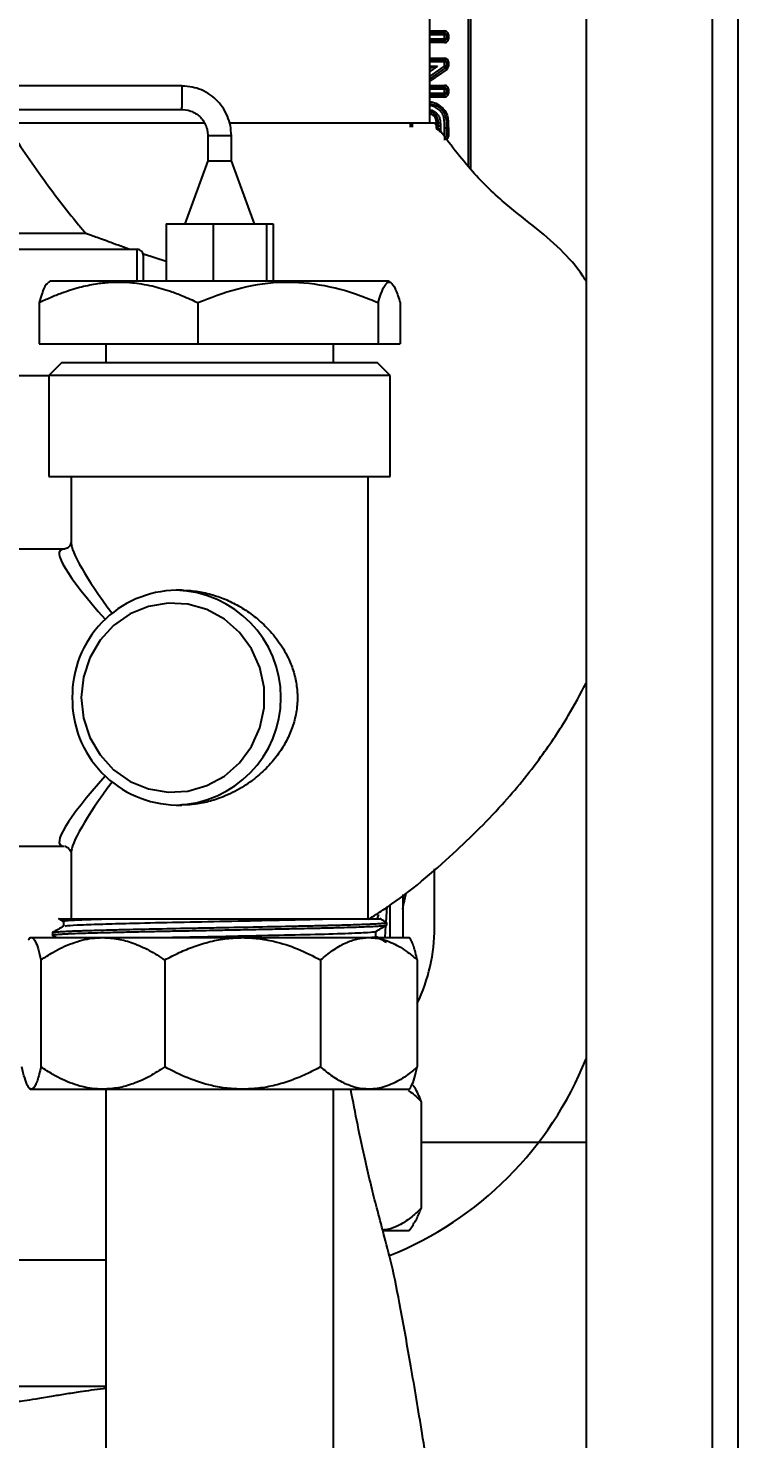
# Model space of a CAD drawing. Header units: millimetres. Extents: x 15 to 415, y 5 to 292.
# Drawn here: x 236.02 to 252.06, y 138.18 to 170.09 of the extents above; entities that cross this region are included whole.
import ezdxf

# ---------------------------------------------------------------- set-up
doc = ezdxf.new("R2010")
doc.units = ezdxf.units.MM
doc.styles.add('SLDTEXTSTYLE0', font='TXT', dxfattribs={"width": 0.75})
doc.dimstyles.new('SLDDIMSTYLE0', dxfattribs={"dimtxt": 3.5, "dimasz": 3.302, "dimexe": 0, "dimexo": 0.0625, "dimgap": 0.875, "dimtad": 1, "dimlfac": 3.5, "dimrnd": 1e-09, "dimzin": 12, "dimdsep": 46, "dimtxsty": 'SLDTEXTSTYLE0', "dimsah": 1, "dimcen": 0.09, "dimadec": 0, "dimazin": 3, "dimtfac": 1, "dimtofl": 0, "dimtmove": 0, "dimatfit": 3, "dimfxl": 0, "dimfrac": 2, "dimtolj": 1, "dimtzin": 12, "dimarcsym": 0})

# ---------------------------------------------------------------- blocks, each defined once
blk = doc.blocks.new('_D_7')
at = {"color": 7, "linetype": 'Continuous', "lineweight": 18}
for p, q in [((211.563, 172.946), (211.563, 106.82)), ((252.057, 125.011), (252.057, 106.82)), ((252.057, 107.82), (211.563, 107.82))]:
    blk.add_line(p, q, dxfattribs=at)
for points in [[(211.563, 107.82), (214.865, 107.312), (214.865, 108.328)], [(252.057, 107.82), (248.755, 108.328), (248.755, 107.312)]]:
    blk.add_solid(points, dxfattribs=at)
at = {"color": 7, "linetype": 'Continuous', "lineweight": 18, "insert": (225.917, 112.331), "char_height": 3.5, "attachment_point": 1, "style": 'SLDTEXTSTYLE0'}
blk.add_mtext('160', dxfattribs=at)

msp = doc.modelspace()

# ---------------------------------------------------------------- linework, layer by layer
at = {"color": 7, "linetype": 'Continuous', "lineweight": 25}
for p, q in [((248.6281, 239.4198), (248.6281, 125.7459)), ((251.4853, 125.7459), (251.4853, 239.4198)), ((252.0567, 239.1543), (252.0567, 126.0115)), ((246.011, 184.0686), (246.011, 166.9085)), ((245.0923, 167.9459), (245.0923, 170.8031)), ((245.0923, 169.9845), (245.4281, 169.9845)), ((245.4281, 169.805), (245.0923, 169.805)), ((245.4281, 170.0273), (245.4281, 169.9845)), ((245.4281, 169.9845), (245.4281, 169.9416)), ((245.4281, 169.8479), (245.4281, 169.9416)), ((245.471, 169.9416), (245.4281, 169.9416)), ((245.4281, 169.8479), (245.4281, 169.805)), ((245.471, 169.8479), (245.4281, 169.8479)), ((245.4281, 169.7621), (245.4281, 169.805)), ((245.471, 169.9416), (245.471, 169.8479)), ((245.5138, 169.9416), (245.471, 169.9416)), ((245.5138, 169.8479), (245.471, 169.8479)), ((245.5138, 169.9416), (245.5138, 169.8479)), ((245.0923, 169.3691), (245.4281, 169.3691)), ((245.4525, 169.1935), (245.0923, 168.945)), ((245.0923, 169.1643), (245.129, 169.1896)), ((245.129, 169.1896), (245.0923, 169.1896)), ((245.129, 169.1896), (245.0923, 169.1782)), ((245.2667, 169.2325), (245.129, 169.1896)), ((245.4281, 169.412), (245.4281, 169.3691)), ((245.4281, 169.3691), (245.4281, 169.3262)), ((245.4281, 169.2287), (245.4281, 169.3262)), ((245.471, 169.3262), (245.4281, 169.3262)), ((245.4525, 169.1935), (245.4281, 169.2287)), ((245.471, 169.2287), (245.4281, 169.2287)), ((245.4768, 169.1582), (245.4525, 169.1935)), ((245.471, 169.3262), (245.471, 169.2287)), ((245.5138, 169.3262), (245.471, 169.3262)), ((245.5138, 169.2287), (245.471, 169.2287)), ((245.5138, 169.3262), (245.5138, 169.2287)), ((245.4281, 168.7966), (245.4281, 168.7537)), ((239.4906, 168.7831), (231.5782, 168.7831)), ((245.0923, 168.7537), (245.4281, 168.7537)), ((245.4281, 168.5742), (245.0923, 168.5742)), ((245.4281, 168.7537), (245.4281, 168.7109)), ((245.4281, 168.6171), (245.4281, 168.7109)), ((245.4281, 168.7109), (245.471, 168.7109)), ((245.4281, 168.6171), (245.4281, 168.5742)), ((245.471, 168.6171), (245.4281, 168.6171)), ((245.4281, 168.5742), (245.4281, 168.5314)), ((245.471, 168.7109), (245.471, 168.6171)), ((245.5138, 168.7109), (245.471, 168.7109)), ((245.471, 168.6171), (245.5138, 168.6171)), ((245.5138, 168.7109), (245.5138, 168.6171)), ((231.595, 168.2516), (239.4905, 168.2516)), ((245.2486, 167.8222), (245.2486, 167.873)), ((245.3344, 167.8731), (245.2915, 167.8731)), ((245.3344, 167.8731), (245.3344, 167.7365)), ((240.0767, 167.6602), (240.0767, 167.0888)), ((240.6082, 167.0888), (240.6082, 167.6602)), ((245.2915, 167.7794), (245.2486, 167.8222)), ((245.2915, 167.7794), (245.3344, 167.7365)), ((245.471, 167.8294), (245.4281, 167.8293)), ((245.4281, 167.6427), (245.4281, 167.8293)), ((245.4281, 167.6427), (245.4281, 167.5999)), ((245.4281, 167.5999), (245.4281, 167.557)), ((245.471, 167.8294), (245.471, 167.6427)), ((245.5138, 167.8294), (245.471, 167.8294)), ((245.471, 167.6427), (245.5138, 167.6427)), ((245.5138, 167.8294), (245.5138, 167.6427)), ((240.0767, 167.0888), (239.5567, 165.6602)), ((240.0767, 167.0888), (240.6082, 167.0888)), ((241.1281, 165.6602), (240.6082, 167.0888)), ((239.1336, 165.6602), (239.1336, 164.3745)), ((239.1336, 165.6602), (240.1965, 165.6602)), ((240.1965, 165.6602), (240.1965, 164.3745)), ((240.1965, 165.6602), (241.4053, 165.6602)), ((241.4053, 165.6602), (241.4053, 164.3745)), ((241.4053, 165.6602), (241.5512, 165.6602)), ((241.5512, 165.6602), (241.5512, 164.3745)), ((237.3142, 165.4459), (234.1976, 165.4459)), ((234.0989, 165.0888), (238.4793, 165.0888)), ((239.1336, 164.8082), (238.6222, 164.9808)), ((236.5212, 164.3745), (236.4615, 164.328)), ((236.5212, 164.3745), (244.1636, 164.3745)), ((244.2234, 164.328), (244.1636, 164.3745)), ((236.2627, 163.8825), (236.2627, 162.9459)), ((239.8499, 163.8825), (239.8499, 162.9459)), ((243.9296, 163.8825), (243.9296, 162.9459)), ((244.4222, 163.8825), (244.4222, 162.9459)), ((236.2627, 162.9459), (239.8499, 162.9459)), ((237.771, 162.9459), (237.771, 162.5174)), ((239.8499, 162.9459), (243.9296, 162.9459)), ((242.9139, 162.5174), (242.9139, 162.9459)), ((243.9296, 162.9459), (244.4222, 162.9459)), ((236.771, 162.5174), (236.4853, 162.2317)), ((239.4345, 162.5174), (236.771, 162.5174)), ((243.9139, 162.5174), (239.4345, 162.5174)), ((244.1996, 162.2317), (243.9139, 162.5174)), ((236.4853, 162.2317), (236.4853, 159.9459)), ((239.3618, 162.2317), (236.4853, 162.2317)), ((244.1996, 162.2317), (239.3618, 162.2317)), ((244.1996, 159.9459), (244.1996, 162.2317)), ((236.4853, 159.9459), (244.1996, 159.9459)), ((236.9853, 159.9459), (236.9853, 158.4691)), ((243.6996, 149.9459), (243.6996, 159.9459)), ((236.8193, 158.3031), (235.5067, 158.3031)), ((239.489, 157.3745), (239.3618, 157.3745)), ((239.3618, 152.5174), (239.4891, 152.5174)), ((235.5067, 151.5888), (236.8193, 151.5888)), ((236.9853, 151.4228), (236.9853, 149.9459)), ((245.1996, 149.7459), (245.1996, 151.0725)), ((244.5531, 150.5186), (244.4853, 150.2201)), ((244.4853, 150.4904), (244.4853, 149.5174)), ((243.9019, 149.9276), (243.9453, 150.0442)), ((244.1081, 149.866), (244.1325, 150.2185)), ((236.7147, 149.9405), (236.8106, 149.8851)), ((236.8106, 149.8862), (236.8106, 149.7743)), ((243.8742, 149.5461), (243.8742, 149.6583)), ((244.0838, 149.5174), (244.1028, 149.7903)), ((244.1197, 149.8013), (244.1197, 149.858)), ((236.0567, 149.5174), (236.0219, 149.4676)), ((236.0567, 149.5174), (236.0886, 149.5174)), ((236.0886, 149.5174), (237.7037, 149.5174)), ((236.5651, 149.6313), (236.5651, 149.5746)), ((236.5672, 149.5721), (236.662, 149.5174)), ((237.7037, 149.5174), (240.8645, 149.5174)), ((240.8645, 149.5174), (243.7194, 149.5174)), ((243.7194, 149.5174), (244.6281, 149.5174)), ((244.663, 149.4676), (244.6281, 149.5174)), ((236.3049, 149.0129), (236.3049, 146.5932)), ((239.1025, 149.0129), (239.1025, 146.5932)), ((242.6264, 149.0129), (242.6264, 146.5932)), ((244.8125, 149.0129), (244.8125, 146.5932)), ((236.0222, 146.1381), (236.0567, 146.0888)), ((236.0567, 146.0888), (236.0886, 146.0888)), ((236.0886, 146.0888), (237.7037, 146.0888)), ((237.7037, 146.0888), (240.8645, 146.0888)), ((237.771, 146.0888), (237.771, 128.8888)), ((240.8645, 146.0888), (243.7194, 146.0888)), ((242.9139, 129.1745), (242.9139, 146.0888)), ((243.7194, 146.0888), (244.6281, 146.0888)), ((244.6281, 146.0888), (244.6627, 146.1381)), ((244.8986, 145.8129), (244.8986, 143.3932)), ((244.8986, 144.8888), (248.6281, 144.8888)), ((244.6281, 142.8888), (244.7234, 143.0249)), ((244.063, 142.8888), (244.6281, 142.8888)), ((234.0567, 139.3745), (237.771, 139.3745))]:
    msp.add_line(p, q, dxfattribs=at)
at = {"color": 8, "linetype": 'Continuous', "lineweight": 25}
for p, q in [((245.9681, 166.9519), (245.9681, 184.0686)), ((245.0923, 170.0273), (245.4281, 170.0273)), ((245.4281, 169.9416), (245.0923, 169.9416)), ((245.0923, 169.8479), (245.4281, 169.8479)), ((245.4281, 169.7621), (245.0923, 169.7621)), ((245.0923, 169.412), (245.4281, 169.412)), ((245.4281, 169.3262), (245.0923, 169.3262)), ((245.0923, 169.2325), (245.2667, 169.2325)), ((245.2667, 169.2325), (245.0923, 169.1122)), ((245.0923, 168.9971), (245.4281, 169.2287)), ((245.4768, 169.1582), (245.0923, 168.893)), ((245.0923, 168.7966), (245.4281, 168.7966)), ((245.4281, 168.7109), (245.0923, 168.7109)), ((245.0923, 168.6171), (245.4281, 168.6171)), ((245.4281, 168.5314), (245.0923, 168.5314)), ((240.0767, 167.6602), (240.6082, 167.6602)), ((238.4793, 164.3745), (238.4793, 165.0888)), ((234.0567, 162.2317), (236.4853, 162.2317)), ((244.1996, 149.5174), (244.1996, 150.256)), ((234.0567, 142.2317), (237.771, 142.2317))]:
    msp.add_line(p, q, dxfattribs=at)
at = {"color": 7, "linetype": 'Continuous', "lineweight": 25, "flags": 128}
msp.add_lwpolyline([(237.2167, 154.9459), (237.2652, 154.4853), (237.4083, 154.0462), (237.6393, 153.6491), (237.9475, 153.3127), (238.3184, 153.0527), (238.7348, 152.8812), (239.177, 152.8062), (239.6245, 152.8313), (240.0563, 152.9553), (240.4522, 153.1723), (240.7938, 153.4723), (241.065, 153.8412), (241.2532, 154.2617), (241.3495, 154.7143), (241.3495, 155.1776), (241.2532, 155.6302), (241.065, 156.0507), (240.7938, 156.4196), (240.4522, 156.7196), (240.0563, 156.9366), (239.6245, 157.0606), (239.177, 157.0857), (238.7348, 157.0107), (238.3184, 156.8392), (237.9475, 156.5792), (237.6393, 156.2428), (237.4083, 155.8457), (237.2652, 155.4066), (237.2167, 154.9459)], dxfattribs=at)
at = {"color": 7, "linetype": 'Continuous', "lineweight": 25}
for centre, radius, start, end in [((245.4281, 169.9416), 0.0857, 360, 90), ((245.4281, 169.9416), 0.0429, 360, 90), ((245.4281, 169.8479), 0.0429, 270, 360), ((245.4281, 169.8479), 0.0857, 270, 360), ((245.4281, 169.3262), 0.0857, 360, 90), ((245.4281, 169.3262), 0.0429, 0, 90), ((245.4281, 169.2287), 0.0429, 304.59679, 0), ((245.4281, 169.2287), 0.0857, 304.59679, 0), ((245.4281, 168.7109), 0.0857, 0, 90), ((245.4281, 168.7109), 0.0429, 0, 90), ((245.4281, 168.6171), 0.0429, 270, 0), ((245.4281, 168.6171), 0.0857, 270, 0), ((238.4793, 164.9459), 0.1429, 0, 90), ((239.3996, 154.9879), 2.3869, 90.90605, 181.00769), ((239.3996, 154.904), 2.3869, 178.99231, 269.09395), ((241.1996, 149.7459), 4, 334.585, 0), ((241.1996, 149.7459), 8, 291.90602, 338.21321)]:
    msp.add_arc(centre, radius, start, end, dxfattribs=at)
at = {"color": 8, "linetype": 'Continuous', "lineweight": 25}
for centre, radius, start, end in [((245.4281, 167.6427), 0.0857, 310.8338, 0), ((239.2986, 154.9459), 2.4294, 271.49183, 88.50817)]:
    msp.add_arc(centre, radius, start, end, dxfattribs=at)
for major_axis, ratio, start_param, end_param in [((3.6033, -3.3296), 0.1190355, 3.0291169, 4.027828), ((-3.3247, 3.6176), 0.1287922, 0.1392338, 0.9007241), ((3.6033, 3.3296), 0.1190355, 2.2553573, 3.2461061), ((3.3247, 3.6176), 0.1287922, 2.2408685, 3.0023588)]:
    msp.add_ellipse((240.3424, 154.9459), major_axis=major_axis, ratio=ratio, start_param=start_param, end_param=end_param, dxfattribs=at)
at = {"color": 7, "linetype": 'Continuous', "lineweight": 25}
for major_axis, ratio, start_param, end_param in [((3.6033, -3.3296), 0.1190355, 3.0134775, 3.0291169), ((-3.3247, 3.6176), 0.1287922, 0.1192005, 0.1392338), ((3.6033, 3.3296), 0.1190355, 3.2461061, 3.2697078)]:
    msp.add_ellipse((240.3424, 154.9459), major_axis=major_axis, ratio=ratio, start_param=start_param, end_param=end_param, dxfattribs=at)
for points, knots in [([(240.6082, 167.6602), (240.6037, 167.736), (240.5949, 167.8877), (240.5242, 168.106), (240.4142, 168.3061), (240.2656, 168.4801), (240.0854, 168.6191), (239.8173, 168.7558), (239.5935, 168.7723), (239.4461, 168.7831)], [0, 0, 0, 0, 0.1259074, 0.251978, 0.3780437, 0.5041054, 0.6301234, 0.7562017, 1, 1, 1, 1]), ([(239.4905, 168.2516), (239.4905, 168.2516), (239.4911, 168.2517), (239.4919, 168.2631), (239.4932, 168.3088), (239.4949, 168.3784), (239.4966, 168.4632), (239.4976, 168.5536), (239.4977, 168.6397), (239.4966, 168.7124), (239.4945, 168.7636), (239.4923, 168.7809), (239.4909, 168.7831), (239.4906, 168.7831), (239.4906, 168.7831)], [0, 0, 0, 0, 0.0040433, 0.1128772, 0.2217346, 0.3298694, 0.4367116, 0.5427667, 0.6487131, 0.7551106, 0.8622685, 0.9707229, 0.9939459, 1, 1, 1, 1]), ([(239.4461, 168.2516), (239.5306, 168.2471), (239.6552, 168.2404), (239.802, 168.1656), (239.8965, 168.0926), (239.9745, 168.001), (240.0324, 167.8957), (240.0696, 167.7805), (240.0743, 167.7003), (240.0767, 167.6602)], [0, 0, 0, 0, 0.2596943, 0.3829044, 0.5061163, 0.6294511, 0.7528905, 0.876455, 1, 1, 1, 1]), ([(245.0923, 168.4233), (245.115, 168.4211), (245.1892, 168.4139), (245.3035, 168.3581), (245.4182, 168.2591), (245.4918, 168.1325), (245.5117, 167.9837), (245.5131, 167.8849), (245.5138, 167.8294)], [0, 0, 0, 0, 0.0835507, 0.2733027, 0.4542903, 0.6362307, 0.7958516, 1, 1, 1, 1]), ([(245.0923, 168.3809), (245.1254, 168.3752), (245.2049, 168.3616), (245.3131, 168.2988), (245.4064, 168.2028), (245.4754, 168.0437), (245.4727, 167.9145), (245.471, 167.8294)], [0, 0, 0, 0, 0.1338605, 0.3216986, 0.4893299, 0.6635003, 1, 1, 1, 1]), ([(245.4281, 167.8293), (245.4303, 167.9113), (245.4334, 168.0318), (245.3699, 168.1788), (245.2863, 168.2645), (245.1903, 168.3204), (245.1202, 168.3326), (245.0923, 168.3374)], [0, 0, 0, 0, 0.35588368, 0.52296139, 0.68843365, 0.87575383, 1, 1, 1, 1]), ([(245.0923, 168.2422), (245.1081, 168.2394), (245.1546, 168.2311), (245.2219, 168.1901), (245.2877, 168.1254), (245.3319, 168.0154), (245.3334, 167.9292), (245.3344, 167.8731)], [0, 0, 0, 0, 0.098535, 0.2888534, 0.4734497, 0.6577661, 1, 1, 1, 1]), ([(245.2915, 167.8731), (245.2908, 167.9256), (245.2898, 168.0032), (245.2515, 168.101), (245.1951, 168.1557), (245.1401, 168.19), (245.1029, 168.1968), (245.0923, 168.1988)], [0, 0, 0, 0, 0.37133977, 0.54992724, 0.73096381, 0.92357652, 1, 1, 1, 1]), ([(235.4852, 167.9459), (235.7588, 167.5399), (236.2887, 166.7536), (236.911, 165.9276), (237.2625, 165.5132), (237.3174, 165.4485)], [0, 0, 0, 0, 0.4739847, 0.9179015, 1, 1, 1, 1]), ([(235.4852, 167.9459), (235.5034, 167.9459), (235.5396, 167.9459), (235.8283, 167.9459), (236.2772, 167.9459), (236.8859, 167.9459), (237.6264, 167.9459), (238.4721, 167.9459), (239.2771, 167.9459), (239.7974, 167.9459), (240.0003, 167.9459)], [0, 0, 0, 0, 0.1309099, 0.2618139, 0.3927254, 0.5236333, 0.654542, 0.7854502, 0.9163584, 1, 1, 1, 1]), ([(240.5666, 167.9459), (240.8091, 167.9459), (241.3692, 167.9459), (242.2129, 167.9459), (243.0584, 167.9459), (243.7989, 167.9459), (244.4076, 167.9459), (244.8566, 167.9459), (245.1452, 167.9459), (245.1815, 167.9459), (245.1996, 167.9459)], [0, 0, 0, 0, 0.0983305, 0.2271406, 0.3559506, 0.4847608, 0.6135701, 0.742383, 0.8711886, 1, 1, 1, 1]), ([(244.6579, 167.9459), (244.6569, 167.941), (244.6502, 167.9088), (244.6503, 167.8758), (244.6505, 167.8479)], [0, 0, 0, 0, 0.1545622, 1, 1, 1, 1]), ([(244.7033, 167.9459), (244.6997, 167.9275), (244.6932, 167.895), (244.6933, 167.8619), (244.6933, 167.8476)], [0, 0, 0, 0, 0.5680998, 1, 1, 1, 1]), ([(245.2486, 167.873), (245.2493, 167.9316), (245.2501, 168.0087), (245.2003, 168.0943), (245.1525, 168.1347), (245.1116, 168.1479), (245.0923, 168.1541)], [0, 0, 0, 0, 0.4832844, 0.6368502, 0.8282967, 1, 1, 1, 1]), ([(248.6281, 164.3654), (248.6038, 164.4039), (248.4398, 164.6639), (248.0545, 165.1041), (247.4148, 165.6393), (246.673, 166.2056), (245.9086, 166.9759), (245.4475, 167.6068), (245.1996, 167.9459)], [0, 0, 0, 0, 0.0274356, 0.1851983, 0.3492862, 0.5296432, 0.7471551, 1, 1, 1, 1]), ([(238.2901, 165.0888), (238.2075, 165.1196), (238.0419, 165.1812), (237.8289, 165.2593), (237.6469, 165.3256), (237.5001, 165.3788), (237.3915, 165.4181), (237.3255, 165.4418), (237.3178, 165.4446), (237.3143, 165.4459)], [0, 0, 0, 0, 0.14774443, 0.29613801, 0.43706354, 0.57892464, 0.72425459, 0.87102811, 1, 1, 1, 1]), ([(238.6175, 164.9822), (238.6183, 164.9819), (238.6198, 164.9815), (238.6214, 164.981), (238.6222, 164.9808)], [0, 0, 0, 0, 0.4999515, 1, 1, 1, 1]), ([(238.6222, 164.9808), (238.6222, 164.975), (238.6222, 164.9636), (238.6222, 164.9518), (238.6222, 164.9459)], [0, 0, 0, 0, 0.49999615, 1, 1, 1, 1]), ([(238.6222, 164.3745), (238.6222, 164.4189), (238.6222, 164.582), (238.6222, 164.7645), (238.6222, 164.9198), (238.6222, 164.9374), (238.6222, 164.9459)], [0, 0, 0, 0, 0.11533416, 0.42401976, 0.72038431, 1, 1, 1, 1]), ([(236.2627, 163.8825), (236.3471, 163.922), (236.5163, 164.0012), (236.8188, 164.1215), (237.1623, 164.2318), (237.5263, 164.3092), (237.9268, 164.3529), (238.2707, 164.3463), (238.5885, 164.3053), (238.8759, 164.2492), (239.185, 164.1594), (239.5294, 164.0309), (239.734, 163.9361), (239.8499, 163.8825)], [0, 0, 0, 0, 0.0734783, 0.1471557, 0.258517, 0.3620606, 0.4473688, 0.5855293, 0.641208, 0.7073853, 0.8222946, 0.8993084, 1, 1, 1, 1]), ([(239.8499, 163.8825), (240.1412, 163.9951), (240.7306, 164.2229), (241.6616, 164.3755), (242.6125, 164.3178), (243.365, 164.1117), (243.7978, 163.936), (243.9296, 163.8825)], [0, 0, 0, 0, 0.2210602, 0.4473585, 0.669137, 0.8992177, 1, 1, 1, 1]), ([(243.9296, 163.8825), (243.9494, 163.9484), (244.0039, 164.1296), (244.0979, 164.3291), (244.2077, 164.3713), (244.314, 164.2172), (244.3832, 164.0181), (244.419, 163.8935), (244.4222, 163.8825)], [0, 0, 0, 0, 0.1251545, 0.3440938, 0.5701768, 0.772528, 0.9798808, 1, 1, 1, 1]), ([(236.4618, 164.3096), (236.4525, 164.3081), (236.4051, 164.3), (236.3381, 164.1288), (236.2825, 163.9471), (236.2627, 163.8825)], [0, 0, 0, 0, 0.1346987, 0.6921285, 1, 1, 1, 1]), ([(236.982, 158.4551), (236.9818, 158.4461), (236.9814, 158.423), (236.9097, 158.3157), (236.826, 158.3039), (236.8269, 158.3034), (236.827, 158.3034)], [0, 0, 0, 0, 0.2420955, 0.6262138, 0.9723704, 1, 1, 1, 1]), ([(239.489, 157.3742), (239.5402, 157.3733), (239.6465, 157.3715), (239.8108, 157.354), (239.9803, 157.3249), (240.1472, 157.2841), (240.3097, 157.2331), (240.4672, 157.1727), (240.6221, 157.1023), (240.7783, 157.0195), (240.9342, 156.924), (241.0886, 156.815), (241.2361, 156.6957), (241.3828, 156.5601), (241.5259, 156.4071), (241.6631, 156.2344), (241.7866, 156.0485), (241.8827, 155.8709), (241.9547, 155.7067), (242.0077, 155.5587), (242.0504, 155.4048), (242.0804, 155.2501), (242.0981, 155.0966), (242.1041, 154.9401), (242.0971, 154.7766), (242.0751, 154.6068), (242.0384, 154.4377), (241.9882, 154.2738), (241.9265, 154.117), (241.8546, 153.9673), (241.772, 153.8222), (241.6744, 153.6749), (241.5609, 153.5272), (241.4299, 153.3801), (241.287, 153.241), (241.1257, 153.1046), (240.9448, 152.9736), (240.7421, 152.8504), (240.5252, 152.7423), (240.3202, 152.6615), (240.1335, 152.604), (239.9674, 152.5644), (239.7981, 152.5362), (239.6376, 152.5197), (239.5351, 152.5187), (239.4891, 152.5182)], [0, 0, 0, 0, 0.0198711, 0.0412542, 0.0631221, 0.0851505, 0.1061171, 0.1272073, 0.1486571, 0.1702189, 0.1940524, 0.2180143, 0.2423482, 0.2667996, 0.2950086, 0.3233935, 0.3523602, 0.3815546, 0.4014269, 0.4214023, 0.4417459, 0.4622404, 0.4810516, 0.5000093, 0.5211855, 0.5425737, 0.5645885, 0.5867959, 0.6079619, 0.6292501, 0.6508699, 0.6725863, 0.6978079, 0.7231578, 0.748898, 0.7747731, 0.8043291, 0.8341221, 0.8647513, 0.8957164, 0.9169536, 0.9383268, 0.9601506, 0.9821396, 1, 1, 1, 1]), ([(243.7115, 149.9346), (243.8208, 150.0031), (244.475, 150.4131), (245.4958, 151.2747), (246.6878, 152.4393), (247.5679, 153.5255), (248.1919, 154.453), (248.4976, 155.0279), (248.6281, 155.2733)], [0, 0, 0, 0, 0.0527498, 0.3156914, 0.543622, 0.7338529, 0.8863537, 1, 1, 1, 1]), ([(236.8335, 151.5875), (236.8341, 151.5874), (236.8385, 151.5873), (236.9425, 151.5545), (236.9849, 151.444), (236.9839, 151.4376), (236.9836, 151.4356)], [0, 0, 0, 0, 0.0614232, 0.4470484, 0.8260388, 1, 1, 1, 1]), ([(244.4853, 150.1614), (244.4855, 150.1628), (244.4968, 150.2221), (244.5195, 150.3418), (244.5419, 150.4596), (244.5531, 150.5186)], [0, 0, 0, 0, 0.0119507, 0.5051069, 1, 1, 1, 1]), ([(236.5693, 149.6338), (236.569, 149.634), (236.5649, 149.6375), (236.6172, 149.6443), (236.7248, 149.6534), (236.8548, 149.6604), (236.9709, 149.6655), (237.0738, 149.6695), (237.1874, 149.6735), (237.3287, 149.6779), (237.5234, 149.6839), (237.8025, 149.6916), (238.1259, 149.6997), (238.4223, 149.7066), (238.8407, 149.7158), (239.3088, 149.725), (239.8787, 149.7357), (240.4677, 149.747), (241.2133, 149.7617), (241.8382, 149.7744), (242.222, 149.7825), (242.4062, 149.7865), (242.5836, 149.7905), (242.7255, 149.7938), (242.8541, 149.7971), (242.9889, 149.8006), (243.1684, 149.8057), (243.3697, 149.8119), (243.5547, 149.8183), (243.6989, 149.824), (243.8046, 149.8288), (243.8872, 149.8329), (243.9562, 149.837), (244.0136, 149.841), (244.066, 149.8455), (244.1122, 149.8512), (244.1112, 149.8557), (244.1107, 149.858)], [0, 0, 0, 0, 0.0030354, 0.046775, 0.0888039, 0.1217839, 0.1401535, 0.1585231, 0.1768926, 0.195262, 0.221443, 0.2559297, 0.2970753, 0.3273507, 0.3456636, 0.4184384, 0.4534274, 0.4936493, 0.5690017, 0.6435235, 0.6619204, 0.6803173, 0.6987142, 0.7171111, 0.7263222, 0.7419405, 0.7639645, 0.7923921, 0.8228, 0.8478785, 0.8676259, 0.8860135, 0.9044011, 0.9227885, 0.9411759, 0.969058, 1, 1, 1, 1]), ([(236.5692, 149.5746), (236.5682, 149.5754), (236.5624, 149.5803), (236.6222, 149.5886), (236.7442, 149.5977), (236.8624, 149.6039), (236.9495, 149.6079), (237.1328, 149.6152), (237.4108, 149.6242), (237.8371, 149.6359), (238.2295, 149.6456), (238.6482, 149.6549), (239.0023, 149.6623), (239.2818, 149.6677), (239.5259, 149.6723), (239.7802, 149.6771), (240.0563, 149.6824), (240.3496, 149.6881), (240.7495, 149.6959), (241.1116, 149.7031), (241.3963, 149.7088), (241.5801, 149.7125), (241.7916, 149.7168), (242.0544, 149.7222), (242.3486, 149.7284), (242.6753, 149.7358), (243.1161, 149.747), (243.5823, 149.7617), (243.864, 149.7744), (243.9899, 149.7825), (244.0405, 149.7865), (244.0789, 149.7905), (244.101, 149.7938), (244.1139, 149.7971), (244.1206, 149.7993), (244.1186, 149.8009), (244.1181, 149.8013)], [0, 0, 0, 0, 0.0111407, 0.0644531, 0.106932, 0.1292318, 0.1467054, 0.1593516, 0.229588, 0.2680588, 0.3121409, 0.3547842, 0.3899599, 0.4092629, 0.4291095, 0.4537488, 0.4746258, 0.4993638, 0.5279619, 0.57577, 0.5917982, 0.6025631, 0.6244966, 0.6488535, 0.6756334, 0.7096598, 0.7491265, 0.8236846, 0.897421, 0.915624, 0.933827, 0.95203, 0.970233, 0.979347, 0.9948007, 1, 1, 1, 1]), ([(236.8129, 149.7756), (236.7719, 149.752), (236.6901, 149.7047), (236.6082, 149.6573), (236.5672, 149.6337)], [0, 0, 0, 0, 0.4999924, 1, 1, 1, 1]), ([(236.7179, 149.9459), (236.7144, 149.9459), (236.7014, 149.9459), (236.7878, 149.9459), (236.9706, 149.9459), (237.2587, 149.9459), (237.5887, 149.9459), (237.8425, 149.9459), (237.9445, 149.9459)], [0, 0, 0, 0, 0.0711376, 0.2671529, 0.4689124, 0.6639581, 0.864792, 1, 1, 1, 1]), ([(236.8235, 149.8863), (236.8193, 149.887), (236.7678, 149.8951), (236.9776, 149.9116), (237.3956, 149.9297), (237.7957, 149.9415), (237.9445, 149.9459)], [0, 0, 0, 0, 0.0340739, 0.4118722, 0.7813154, 1, 1, 1, 1]), ([(236.8518, 149.7756), (236.8585, 149.7807), (236.8733, 149.7917), (237.1906, 149.8084), (237.6673, 149.8249), (238.3581, 149.8444), (239.2598, 149.8648), (240.3545, 149.8862), (241.4401, 149.9098), (242.3267, 149.9285), (242.761, 149.941), (242.9354, 149.9459)], [0, 0, 0, 0, 0.0863009, 0.1903815, 0.293377, 0.3901588, 0.5213491, 0.6512084, 0.7835607, 0.9130544, 1, 1, 1, 1]), ([(237.9445, 149.9459), (238.0011, 149.9459), (238.1709, 149.9459), (238.4839, 149.9459), (238.9273, 149.9459), (239.4493, 149.9459), (240.0357, 149.9459), (240.6364, 149.9459), (241.2232, 149.9459), (241.7905, 149.9459), (242.2595, 149.9459), (242.643, 149.9459), (242.8375, 149.9459), (242.9354, 149.9459)], [0, 0, 0, 0, 0.0409401, 0.122948, 0.2063549, 0.3121854, 0.421085, 0.5269154, 0.635815, 0.7416455, 0.850545, 0.924757, 1, 1, 1, 1]), ([(238.9695, 149.5174), (239.0718, 149.5198), (239.4919, 149.5296), (240.3603, 149.546), (241.4407, 149.5696), (242.4326, 149.5907), (243.2158, 149.6137), (243.7458, 149.636), (243.827, 149.6502), (243.8665, 149.6571)], [0, 0, 0, 0, 0.0508496, 0.2088932, 0.3699708, 0.5275693, 0.687814, 0.8478257, 1, 1, 1, 1]), ([(242.9354, 149.9459), (243.0045, 149.9459), (243.1433, 149.9459), (243.3848, 149.9459), (243.587, 149.9459), (243.7429, 149.9459), (243.8362, 149.9459), (243.9057, 149.9459), (243.9498, 149.9459), (243.9705, 149.9459), (243.9675, 149.9459), (243.9668, 149.9459)], [0, 0, 0, 0, 0.1077657, 0.2163221, 0.4273909, 0.5345254, 0.6432206, 0.7482302, 0.8539312, 0.9618075, 1, 1, 1, 1]), ([(243.872, 149.657), (243.9129, 149.6806), (243.9948, 149.7279), (244.0767, 149.7752), (244.1176, 149.7989)], [0, 0, 0, 0, 0.4999924, 1, 1, 1, 1]), ([(244.1176, 149.8605), (244.0767, 149.8841), (244.0266, 149.913), (243.9766, 149.9419), (243.9675, 149.9472)], [0, 0, 0, 0, 0.8182083, 1, 1, 1, 1]), ([(236.0246, 149.4657), (236.0313, 149.4768), (236.0524, 149.5116), (236.074, 149.5151), (236.0886, 149.5174)], [0, 0, 0, 0, 0.3198834, 1, 1, 1, 1]), ([(236.0886, 149.5174), (236.103, 149.5134), (236.1318, 149.5053), (236.1832, 149.4278), (236.242, 149.2759), (236.2838, 149.1012), (236.3049, 149.0129)], [0, 0, 0, 0, 0.1893593, 0.3812577, 0.6874988, 1, 1, 1, 1]), ([(236.3049, 149.0129), (236.3942, 149.072), (236.6187, 149.2205), (237.0036, 149.4024), (237.3869, 149.5051), (237.6234, 149.5143), (237.7037, 149.5174)], [0, 0, 0, 0, 0.2056137, 0.5170117, 0.8361666, 1, 1, 1, 1]), ([(237.7037, 149.5174), (237.8183, 149.5112), (238.05, 149.4988), (238.4023, 149.397), (238.757, 149.2387), (238.9868, 149.0885), (239.1025, 149.0129)], [0, 0, 0, 0, 0.23399835, 0.47271012, 0.73458372, 1, 1, 1, 1]), ([(239.1025, 149.0129), (239.2106, 149.0699), (239.4276, 149.184), (239.7716, 149.3247), (240.1317, 149.4341), (240.4988, 149.5044), (240.7453, 149.5132), (240.8645, 149.5174)], [0, 0, 0, 0, 0.1977545, 0.3966796, 0.6005789, 0.8069359, 1, 1, 1, 1]), ([(240.8645, 149.5174), (240.9813, 149.5134), (241.2166, 149.5053), (241.6348, 149.4278), (242.114, 149.2759), (242.4545, 149.1012), (242.6264, 149.0129)], [0, 0, 0, 0, 0.18935934, 0.38125769, 0.68749882, 1, 1, 1, 1]), ([(242.6264, 149.0129), (242.7157, 149.0876), (242.8952, 149.2378), (243.1707, 149.3956), (243.4471, 149.4983), (243.6281, 149.511), (243.7194, 149.5174)], [0, 0, 0, 0, 0.262126, 0.5272899, 0.7614272, 1, 1, 1, 1]), ([(243.5612, 149.5174), (243.6037, 149.5192), (243.8198, 149.5285), (243.9205, 149.5374), (243.8667, 149.5455), (243.8632, 149.5461)], [0, 0, 0, 0, 0.185916, 0.9465731, 1, 1, 1, 1]), ([(243.7194, 149.5174), (243.7821, 149.5143), (243.9638, 149.5052), (244.2634, 149.404), (244.5644, 149.2229), (244.7427, 149.072), (244.8125, 149.0129)], [0, 0, 0, 0, 0.16383208, 0.47463023, 0.79438792, 1, 1, 1, 1]), ([(244.1176, 149.4069), (244.0767, 149.4306), (243.9955, 149.4774), (243.9144, 149.5243), (243.8742, 149.5475)], [0, 0, 0, 0, 0.5046027, 1, 1, 1, 1]), ([(244.8125, 149.0129), (244.7992, 149.07), (244.7726, 149.1844), (244.7303, 149.3233), (244.6928, 149.4223), (244.6689, 149.4542), (244.6603, 149.4657)], [0, 0, 0, 0, 0.276143, 0.5539205, 0.838644, 1, 1, 1, 1]), ([(236.0886, 146.0888), (236.0743, 146.0928), (236.0454, 146.1009), (235.9941, 146.1784), (235.9353, 146.3302), (235.8935, 146.505), (235.8724, 146.5932)], [0, 0, 0, 0, 0.18935934, 0.38125769, 0.68749882, 1, 1, 1, 1]), ([(236.3049, 146.5932), (236.2916, 146.5363), (236.265, 146.4221), (236.2227, 146.2817), (236.1785, 146.1714), (236.1407, 146.115), (236.1106, 146.092), (236.0959, 146.0899), (236.0886, 146.0888)], [0, 0, 0, 0, 0.1977377, 0.3966457, 0.6005276, 0.806867, 0.9032637, 1, 1, 1, 1]), ([(237.7037, 146.0888), (237.6234, 146.0919), (237.391, 146.101), (237.0076, 146.2022), (236.6224, 146.3833), (236.3942, 146.5342), (236.3049, 146.5932)], [0, 0, 0, 0, 0.16383208, 0.47463023, 0.79438792, 1, 1, 1, 1]), ([(239.1025, 146.5932), (238.9883, 146.5186), (238.7585, 146.3683), (238.406, 146.2106), (238.0523, 146.1078), (237.8206, 146.0952), (237.7037, 146.0888)], [0, 0, 0, 0, 0.262126, 0.5272899, 0.7614272, 1, 1, 1, 1]), ([(240.8645, 146.0888), (240.7476, 146.0928), (240.5123, 146.1009), (240.0941, 146.1784), (239.6149, 146.3302), (239.2744, 146.505), (239.1025, 146.5932)], [0, 0, 0, 0, 0.1893593, 0.3812577, 0.6874988, 1, 1, 1, 1]), ([(242.6264, 146.5932), (242.5183, 146.5363), (242.3013, 146.4221), (241.9574, 146.2815), (241.5972, 146.1721), (241.2302, 146.1017), (240.9836, 146.093), (240.8645, 146.0888)], [0, 0, 0, 0, 0.1977545, 0.3966796, 0.6005789, 0.8069359, 1, 1, 1, 1]), ([(243.7194, 146.0888), (243.6298, 146.095), (243.4488, 146.1074), (243.1736, 146.2092), (242.8964, 146.3675), (242.7168, 146.5177), (242.6264, 146.5932)], [0, 0, 0, 0, 0.23399835, 0.47271012, 0.73458372, 1, 1, 1, 1]), ([(244.8125, 146.5932), (244.7427, 146.5342), (244.5672, 146.3857), (244.2665, 146.2038), (243.967, 146.1011), (243.7821, 146.0919), (243.7194, 146.0888)], [0, 0, 0, 0, 0.20561369, 0.51701168, 0.83616664, 1, 1, 1, 1]), ([(244.6603, 146.1398), (244.6676, 146.1494), (244.6977, 146.1893), (244.7495, 146.3327), (244.7913, 146.5058), (244.8125, 146.5932)], [0, 0, 0, 0, 0.13597406, 0.56361619, 1, 1, 1, 1]), ([(244.8986, 145.8129), (244.8766, 145.8696), (244.8323, 145.9832), (244.7721, 146.1084), (244.7333, 146.1626), (244.7186, 146.1831)], [0, 0, 0, 0, 0.3816961, 0.7656514, 1, 1, 1, 1]), ([(245.1996, 136.5174), (245.1072, 137.1196), (244.9304, 138.2721), (244.6728, 139.7994), (244.4443, 141.084), (244.2533, 142.0766), (244.0626, 142.7794), (243.9039, 143.3755), (243.7659, 143.9114), (243.6202, 144.5312), (243.4687, 145.252), (243.3594, 145.8138), (243.3071, 146.0827)], [0, 0, 0, 0, 0.1587733, 0.3038297, 0.4366485, 0.5519119, 0.63955, 0.7107349, 0.7723084, 0.8345058, 0.9208027, 1, 1, 1, 1]), ([(244.6071, 146.0596), (244.6229, 146.0497), (244.7243, 145.986), (244.8188, 145.8922), (244.8986, 145.8129)], [0, 0, 0, 0, 0.155095, 1, 1, 1, 1]), ([(244.8986, 143.3932), (244.819, 143.3185), (244.6588, 143.168), (244.4129, 143.0118), (244.2015, 142.9191), (244.0759, 142.9074), (244.0301, 142.9031)], [0, 0, 0, 0, 0.2927518, 0.5888965, 0.8503895, 1, 1, 1, 1]), ([(244.7186, 143.0282), (244.7434, 143.0634), (244.806, 143.1525), (244.8637, 143.3026), (244.8986, 143.3932)], [0, 0, 0, 0, 0.3957864, 1, 1, 1, 1]), ([(235.6069, 139.0194), (235.6126, 139.0187), (235.6455, 139.0148), (235.755, 139.0258), (235.9347, 139.0467), (236.195, 139.0874), (236.5103, 139.1399), (236.852, 139.1962), (237.2397, 139.2553), (237.5477, 139.3006), (237.7533, 139.3239), (237.771, 139.3259)], [0, 0, 0, 0, 0.0233825, 0.1357203, 0.2583502, 0.4048683, 0.5669522, 0.6904849, 0.8123542, 0.9838702, 1, 1, 1, 1])]:
    msp.add_open_spline(points, degree=3, knots=knots, dxfattribs=at)

# ---------------------------------------------------------------- dimensions: what is measured, and where the dimension line sits
at = {"color": 7, "linetype": 'Continuous', "lineweight": 18}
dim = msp.add_linear_dim(base=(211.5632, 107.8196), p1=(252.0567, 126.0115), p2=(211.5632, 173.9459), text='160', dimstyle='SLDDIMSTYLE0', dxfattribs=at)
dim.commit()
dim.dimension.update_dxf_attribs({"geometry": '_D_7', "text_midpoint": (229.7964, 107.8196), "dimtype": 160})

doc.saveas('drawing.dxf')
